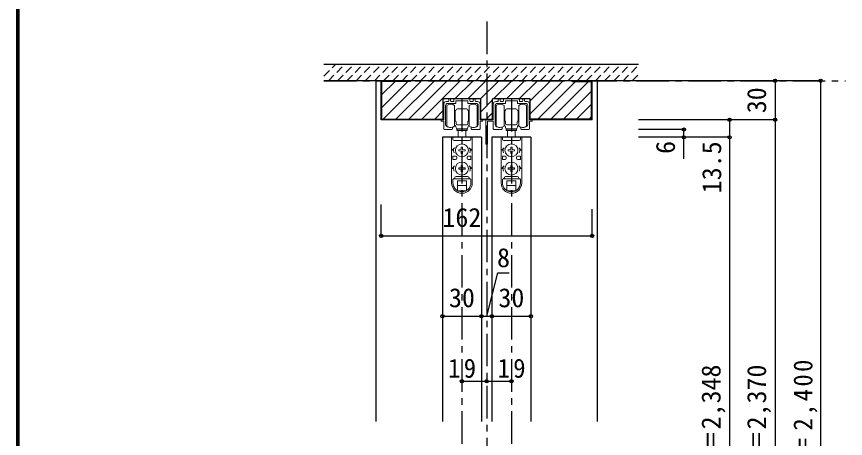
# Model space of a CAD drawing. Units: millimetres, scale not verified. Extents: x -973 to 977, y -718 to 696.
# Drawn here: x -973 to -337, y -323 to 1 of the extents above; entities that cross this region are included whole.
import ezdxf
from ezdxf.enums import TextEntityAlignment as Align

# ---------------------------------------------------------------- set-up
doc = ezdxf.new("R2010")
doc.units = ezdxf.units.MM
doc.header["$LTSCALE"] = 5
doc.header["$PDMODE"] = 32
doc.header["$PDSIZE"] = 2.5
doc.linetypes.add('CHAIN1', pattern=[8, 5, -1, 1, -1])
doc.linetypes.add('DASHED1', pattern=[1.8, 1.2, -0.6])
for name, color, linetype in [('0-1_通り芯', 4, 'CHAIN1'), ('0-4_枠', 3, 'Continuous'), ('0-6_扉', 6, 'Continuous'), ('0-B_寸法', 4, 'Continuous'), ('0-C_ハッチ', 4, 'DASHED1'), ('F-1_枠', 6, 'Continuous')]:
    doc.layers.add(name, color=color, linetype=linetype)
doc.layers.add('0-7_金物', color=7, linetype='Continuous', lineweight=18)
doc.styles.add('ＭＳ ゴシック', font='')
doc.styles.get('ＭＳ ゴシック').set_extended_font_data('MS Gothic')

# ---------------------------------------------------------------- blocks, each defined once
blk = doc.blocks.new('戸車(上吊)')
at = {"layer": '0-7_金物'}
for p, q in [((-11.601, 12.792), (-11.601, 28.792)), ((-5.601, 28.792), (-5.601, 20.792)), ((-3.501, 26.292), (-0.001, 26.292)), ((3.499, 26.292), (-0.001, 26.292)), ((5.599, 28.792), (5.599, 20.792)), ((11.599, 12.792), (11.599, 28.792)), ((-5.601, 24.792), (-5.301, 24.792)), ((-5.601, 23.292), (-5.101, 23.292)), ((-5.601, 20.792), (-5.601, 12.792)), ((-5.101, 24.592), (-5.301, 24.792)), ((-5.301, 23.292), (-5.101, 23.492)), ((-5.101, 24.792), (-5.101, 20.792)), ((-5.001, 24.792), (-5.101, 24.792)), ((-5.101, 16.792), (-5.101, 20.792)), ((4.999, 24.792), (5.099, 24.792)), ((5.099, 24.792), (5.099, 20.792)), ((5.099, 24.592), (5.299, 24.792)), ((5.299, 23.292), (5.099, 23.492)), ((5.599, 23.292), (5.099, 23.292)), ((5.099, 16.792), (5.099, 20.792)), ((5.599, 24.792), (5.299, 24.792)), ((5.599, 20.792), (5.599, 12.792)), ((-5.601, 18.292), (-5.101, 18.292)), ((-5.601, 16.792), (-5.301, 16.792)), ((-5.101, 18.092), (-5.301, 18.292)), ((-5.101, 16.992), (-5.301, 16.792)), ((-5.001, 16.792), (-5.101, 16.792)), ((-4.501, 14.792), (-4.501, 16.292)), ((-3.501, 13.792), (-0.001, 13.792)), ((3.499, 13.792), (-0.001, 13.792)), ((4.499, 14.792), (4.499, 16.292)), ((4.999, 16.792), (5.099, 16.792)), ((5.099, 18.092), (5.299, 18.292)), ((5.599, 18.292), (5.099, 18.292)), ((5.099, 16.992), (5.299, 16.792)), ((5.599, 16.792), (5.299, 16.792)), ((-4.001, 10.492), (-4.001, 9.492)), ((3.999, 10.492), (-4.001, 10.492)), ((-4.001, 9.492), (3.999, 9.492)), ((-0.001, 10.792), (-3.501, 10.792)), ((-3.001, 10.792), (-3.001, 10.492)), ((-3.001, 4.292), (-3.001, 9.492)), ((-0.001, 10.792), (3.499, 10.792)), ((2.999, 10.792), (2.999, 10.492)), ((2.999, 9.492), (2.999, 4.292)), ((3.999, 10.492), (3.999, 9.492)), ((-7.9, 4.292), (-7.9, -30.608)), ((-7.857, 4.292), (7.943, 4.292)), ((-6.9, 4.292), (-6.9, 2.792)), ((-5.9, 1.792), (5.9, 1.792)), ((6.9, 4.292), (6.9, 2.792)), ((7.9, 4.292), (7.9, -30.608)), ((-5.657, -3.708), (-7.5, -5.708)), ((-6.4, -5.708), (-7.5, -5.708)), ((-0.52, -5.188), (-2.45, -5.222)), ((-2.45, -5.222), (-2.45, -6.194)), ((-0.52, -6.227), (-2.45, -6.194)), ((-0.52, -5.188), (-0.486, -3.258)), ((-0.52, -6.227), (-0.486, -8.158)), ((0.486, -3.258), (-0.486, -3.258)), ((0.52, -5.188), (0.486, -3.258)), ((0.52, -6.227), (0.486, -8.158)), ((0.52, -5.188), (2.45, -5.222)), ((0.52, -6.227), (2.45, -6.194)), ((2.45, -6.194), (2.45, -5.222)), ((5.657, -3.708), (7.5, -5.708)), ((6.4, -5.708), (7.5, -5.708)), ((-6.9, -10.208), (-6.9, -12.708)), ((-4.9, -10.208), (-6.9, -10.208)), ((-4.9, -12.708), (-6.9, -12.708)), ((-3.9, -11.208), (-3.9, -11.708)), ((-0.486, -8.158), (0.486, -8.158)), ((3.9, -11.208), (3.9, -11.708)), ((4.9, -10.208), (6.9, -10.208)), ((4.9, -12.708), (6.9, -12.708)), ((6.9, -10.208), (6.9, -12.708)), ((-5.657, -17.708), (-7.5, -19.708)), ((-0.52, -19.188), (-0.486, -17.258)), ((0.486, -17.258), (-0.486, -17.258)), ((0.52, -19.188), (0.486, -17.258)), ((5.657, -17.708), (7.5, -19.708)), ((-6.4, -19.708), (-7.5, -19.708)), ((-0.52, -19.188), (-2.45, -19.222)), ((-2.45, -19.222), (-2.45, -20.194)), ((-0.52, -20.227), (-2.45, -20.194)), ((-0.52, -20.227), (-0.486, -22.158)), ((-0.486, -22.158), (0.486, -22.158)), ((0.52, -20.227), (0.486, -22.158)), ((0.52, -19.188), (2.45, -19.222)), ((0.52, -20.227), (2.45, -20.194)), ((2.45, -20.194), (2.45, -19.222)), ((6.4, -19.708), (7.5, -19.708)), ((-6.9, -30.608), (-6.9, -28.208)), ((-6.4, -27.708), (6.4, -27.708)), ((-4.4, -25.708), (4.4, -25.708)), ((-3.5, -29.208), (3.5, -29.208)), ((-3.5, -36.554), (-3.5, -29.208)), ((3.5, -36.554), (3.5, -29.208)), ((6.9, -30.608), (6.9, -28.208)), ((-3.5, -32.708), (3.5, -32.708)), ((-3.028, -36.808), (3.028, -36.808))]:
    blk.add_line(p, q, dxfattribs=at)
for centre in [(0, -5.708), (0, -19.708)]:
    blk.add_circle(centre, 5, dxfattribs=at)
for centre, radius, start, end in [((-8.601, 24.792), 5, 53.1301, 126.8699), ((-3.501, 25.292), 1, 90, 180), ((3.499, 25.292), 1, 0, 90), ((8.599, 24.792), 5, 53.1301, 126.8699), ((-5.001, 25.292), 0.5, 270, 0), ((4.999, 25.292), 0.5, 180, 270), ((-8.601, 16.792), 5, 233.1301, 306.8699), ((-6.501, 11.792), 2, 0, 63.25632), ((-5.001, 16.292), 0.5, 0, 90), ((-3.501, 14.792), 1, 180, 270), ((3.499, 14.792), 1, 270, 0), ((4.999, 16.292), 0.5, 90, 180), ((6.499, 11.792), 2, 116.74368, 180), ((8.599, 16.792), 5, 233.1301, 306.8699), ((-3.501, 11.792), 1, 180, 270), ((3.499, 11.792), 1, 270, 0), ((-5.9, 2.792), 1, 180, 270), ((5.9, 2.792), 1, 270, 0), ((0, -5.708), 6.4, 167.82427, 198.20996), ((0, -5.708), 6.4, 341.79004, 12.17573), ((-4.9, -11.208), 1, 0, 90), ((-4.9, -11.708), 1, 270, 0), ((4.9, -11.208), 1, 90, 180), ((4.9, -11.708), 1, 180, 270), ((0, -19.708), 6.4, 167.82427, 198.20996), ((0, -19.708), 6.4, 341.79004, 12.17573), ((0, -30.808), 7.9, 180, 0), ((-6.4, -28.208), 0.5, 90, 180), ((0, -30.608), 6.9, 180, 0), ((-6.4, -26.708), 1, 270, 0), ((-4.4, -26.708), 1, 90, 180), ((4.4, -26.708), 1, 0, 90), ((6.4, -26.708), 1, 180, 270), ((6.4, -28.208), 0.5, 0, 90)]:
    blk.add_arc(centre, radius, start, end, dxfattribs=at)
blk = doc.blocks.new('レール金具(全般)')
at = {"layer": '0-7_金物'}
for p, q in [((-10.65, 6.888), (-12, 6.888)), ((-10.15, 8.388), (-10.15, 7.388)), ((-9.15, 8.888), (-9.65, 8.888)), ((-8.65, 7.388), (-8.65, 8.388)), ((-6.65, 6.888), (-8.15, 6.888)), ((-6.15, 8.388), (-6.15, 7.388)), ((5.65, 8.888), (-5.65, 8.888)), ((-4.65, 5.688), (-4.65, 7.088)), ((4.65, 7.088), (4.65, 5.688)), ((6.15, 7.388), (6.15, 8.388)), ((8.15, 6.888), (6.65, 6.888)), ((8.65, 8.388), (8.65, 7.388)), ((9.65, 8.888), (9.15, 8.888)), ((10.15, 7.388), (10.15, 8.388)), ((12, 6.888), (10.65, 6.888)), ((-12.5, -10.898), (-12.5, 3.888)), ((-11, 5.388), (-4.95, 5.388)), ((4.95, 5.388), (11, 5.388)), ((12.5, 3.888), (12.5, -10.898)), ((-13.5, -14.612), (-7.65, -14.612)), ((-7.15, -14.112), (-7.15, -13.224)), ((7.15, -13.224), (7.15, -14.112)), ((7.65, -14.612), (13.5, -14.612))]:
    blk.add_line(p, q, dxfattribs=at)
for points in [[(-4.35, 7.388), (-0.3, 7.388), (0, 7.688), (0.3, 7.388), (4.35, 7.388)], [(-14, 4.888), (-14, -7.112), (-15.4, -7.112)], [(15.4, -7.112), (14, -7.112), (14, 4.888)], [(-15.4, -8.312), (-14, -8.312), (-14, -14.112)], [(14, -14.112), (14, -8.312), (15.4, -8.312)]]:
    blk.add_lwpolyline(points, dxfattribs=at)
for centre, radius, start, end in [((-12, 4.888), 2, 90, 180), ((-10.65, 7.388), 0.5, 270, 0), ((-9.65, 8.388), 0.5, 90, 180), ((-9.15, 8.388), 0.5, 0, 90), ((-8.15, 7.388), 0.5, 180, 270), ((-6.65, 7.388), 0.5, 270, 0), ((-5.65, 8.388), 0.5, 90, 180), ((-4.35, 7.088), 0.3, 90, 180), ((4.35, 7.088), 0.3, 360, 90), ((5.65, 8.388), 0.5, 360, 90), ((6.65, 7.388), 0.5, 180, 270), ((8.15, 7.388), 0.5, 270, 360), ((9.15, 8.388), 0.5, 90, 180), ((9.65, 8.388), 0.5, 360, 90), ((10.65, 7.388), 0.5, 180, 270), ((12, 4.888), 2, 0, 90), ((-11, 3.888), 1.5, 90, 180), ((-4.95, 5.688), 0.3, 270, 360), ((4.95, 5.688), 0.3, 180, 270), ((11, 3.888), 1.5, 0, 90), ((-15.4, -7.712), 0.6, 90, 270), ((-12.2, -10.898), 0.3, 180, 192.08406), ((-10.538, -10.542), 2, 192.08406, 228.89829), ((-8.771, -8.112), 5, 231.94944, 269.54933), ((8.771, -8.112), 5, 270.45067, 308.05056), ((10.538, -10.542), 2, 311.10171, 347.91594), ((12.2, -10.898), 0.3, 347.91594, 0), ((15.4, -7.712), 0.6, 270, 90), ((-13.5, -14.112), 0.5, 180, 270), ((-8.85, -8.112), 5, 270.45826, 285.31651), ((-7.65, -14.112), 0.5, 270, 0), ((-7.45, -13.224), 0.3, 360, 105.31651), ((7.45, -13.224), 0.3, 74.68349, 180), ((7.65, -14.112), 0.5, 180, 270), ((8.85, -8.112), 5, 254.68349, 269.54174), ((13.5, -14.112), 0.5, 270, 0)]:
    blk.add_arc(centre, radius, start, end, dxfattribs=at)
blk = doc.blocks.new('レール金物(幕板付)')
at = {"layer": '0-7_金物'}
for p, q in [((-13.092, 7.847), (-11.742, 7.847)), ((-11.242, 8.347), (-11.242, 9.347)), ((-10.742, 9.847), (-10.242, 9.847)), ((-9.742, 9.347), (-9.742, 8.347)), ((-9.242, 7.847), (-7.742, 7.847)), ((-7.242, 8.347), (-7.242, 9.347)), ((-6.742, 9.847), (4.558, 9.847)), ((-5.742, 8.047), (-5.742, 6.647)), ((3.558, 6.647), (3.558, 8.047)), ((5.058, 9.347), (5.058, 8.347)), ((5.558, 7.847), (7.058, 7.847)), ((7.558, 8.347), (7.558, 9.347)), ((8.058, 9.847), (8.558, 9.847)), ((9.058, 9.347), (9.058, 8.347)), ((9.558, 7.847), (10.908, 7.847)), ((-13.592, 4.847), (-13.592, -9.939)), ((-6.042, 6.347), (-12.092, 6.347)), ((9.908, 6.347), (3.858, 6.347)), ((11.408, -9.939), (11.408, 4.847)), ((18.508, -6.353), (18.508, -24.553)), ((-8.242, -12.265), (-8.242, -13.153)), ((6.058, -13.153), (6.058, -12.265)), ((6.437, -11.975), (7.679, -12.153)), ((17.308, -24.553), (17.308, -7.553)), ((-8.742, -13.653), (-14.592, -13.653)), ((12.408, -13.653), (6.558, -13.653))]:
    blk.add_line(p, q, dxfattribs=at)
for points in [[(3.258, 8.347), (-0.792, 8.347), (-1.092, 8.647), (-1.392, 8.347), (-5.442, 8.347)], [(-16.492, -6.153), (-15.092, -6.153), (-15.092, 5.847)], [(12.908, 5.847), (12.908, -6.153), (18.308, -6.153)], [(-15.092, -13.153), (-15.092, -7.353), (-16.492, -7.353)], [(17.108, -7.353), (12.908, -7.353), (12.908, -13.153)]]:
    blk.add_lwpolyline(points, dxfattribs=at)
for centre, radius, start, end in [((-13.092, 5.847), 2, 90, 180), ((-11.742, 8.347), 0.5, 270, 0), ((-10.742, 9.347), 0.5, 90, 180), ((-10.242, 9.347), 0.5, 0, 90), ((-9.242, 8.347), 0.5, 180, 270), ((-7.742, 8.347), 0.5, 270, 0), ((-6.742, 9.347), 0.5, 90, 180), ((-6.042, 6.647), 0.3, 270, 360), ((-5.442, 8.047), 0.3, 90, 180), ((3.258, 8.047), 0.3, 360, 90), ((3.858, 6.647), 0.3, 180, 270), ((4.558, 9.347), 0.5, 360, 90), ((5.558, 8.347), 0.5, 180, 270), ((7.058, 8.347), 0.5, 270, 360), ((8.058, 9.347), 0.5, 90, 180), ((8.558, 9.347), 0.5, 360, 90), ((9.558, 8.347), 0.5, 180, 270), ((10.908, 5.847), 2, 0, 90), ((-12.092, 4.847), 1.5, 90, 180), ((9.908, 4.847), 1.5, 0, 90), ((-16.492, -6.753), 0.6, 90, 270), ((18.308, -6.353), 0.2, 0, 90), ((-13.292, -9.939), 0.3, 180, 192.08406), ((-11.63, -9.583), 2, 192.08406, 228.89829), ((-9.863, -7.153), 5, 231.94944, 270), ((-9.95, -7.112), 5.042, 270.99736, 285.28454), ((-8.542, -12.265), 0.3, 360, 105.31651), ((6.358, -12.265), 0.3, 74.68349, 180), ((7.679, -7.153), 5, 270, 308.05056), ((9.446, -9.583), 2, 311.10171, 347.91594), ((11.108, -9.939), 0.3, 347.91594, 0), ((17.108, -7.553), 0.2, 360, 90), ((-14.592, -13.153), 0.5, 180, 270), ((-8.742, -13.153), 0.5, 270, 0), ((6.558, -13.153), 0.5, 180, 270), ((12.408, -13.153), 0.5, 270, 360), ((17.908, -24.553), 0.6, 180, 0)]:
    blk.add_arc(centre, radius, start, end, dxfattribs=at)

msp = doc.modelspace()

# ---------------------------------------------------------------- linework, layer by layer
at = {"layer": '0-1_通り芯'}
for p, q in [((-612.347, -2.5), (-612.347, -582.904)), ((-737.347, -48), (-336.847, -48)), ((-631.347, -62), (-631.347, -555.5)), ((-593.347, -62), (-593.347, -555.5))]:
    msp.add_line(p, q, dxfattribs=at)
at = {"layer": '0-4_枠', "color": 4}
for p, q in [((-697.347, -48), (-693.347, -48)), ((-697.347, -48), (-697.347, -309.949)), ((-527.347, -48), (-531.347, -48)), ((-527.347, -309.949), (-527.347, -48))]:
    msp.add_line(p, q, dxfattribs=at)
at = {"layer": '0-4_枠'}
for p, q in [((-531.347, -48), (-693.347, -48)), ((-693.347, -78), (-693.347, -48)), ((-670.847, -48.5), (-692.847, -48.5)), ((-692.847, -77.5), (-692.847, -48.5)), ((-670.847, -48), (-670.847, -48.5)), ((-546.347, -48.5), (-546.347, -48)), ((-546.347, -48.5), (-531.847, -48.5)), ((-531.847, -77.5), (-531.847, -48.5)), ((-531.347, -78), (-531.347, -48)), ((-645.747, -78), (-645.747, -62)), ((-616.947, -62), (-645.747, -62)), ((-616.947, -78), (-616.947, -62)), ((-607.747, -78), (-607.747, -62)), ((-645.747, -78), (-693.347, -78)), ((-692.847, -77.5), (-645.747, -77.5)), ((-616.947, -77.5), (-607.747, -77.5)), ((-607.747, -78), (-616.947, -78)), ((-531.847, -77.5), (-578.947, -77.5)), ((-531.347, -78), (-578.947, -78))]:
    msp.add_line(p, q, dxfattribs=at)
msp.add_lwpolyline([(-578.947, -78), (-578.947, -62), (-607.747, -62)], dxfattribs=at)
at = {"layer": '0-6_扉'}
for p, q in [((-616.347, -91.5), (-646.347, -91.5)), ((-646.347, -91.5), (-646.347, -309.949)), ((-616.347, -91.5), (-616.347, -309.949)), ((-578.347, -91.5), (-608.347, -91.5)), ((-608.347, -91.5), (-608.347, -309.949)), ((-578.347, -91.5), (-578.347, -309.949))]:
    msp.add_line(p, q, dxfattribs=at)
at = {"layer": '0-B_寸法', "color": 2}
for p, q in [((-495.847, -35.5), (-737.347, -35.5)), ((-495.847, -48), (-737.347, -48))]:
    msp.add_line(p, q, dxfattribs=at)
at = {"layer": '0-B_寸法', "linetype": 'DASHED1'}
for p, q in [((-737.347, -44.395), (-728.452, -35.5)), ((-733.881, -48), (-721.381, -35.5)), ((-726.81, -48), (-714.31, -35.5)), ((-719.739, -48), (-707.239, -35.5)), ((-712.668, -48), (-700.168, -35.5)), ((-705.596, -48), (-693.096, -35.5)), ((-698.525, -48), (-686.025, -35.5)), ((-691.454, -48), (-678.954, -35.5)), ((-684.383, -48), (-671.883, -35.5)), ((-677.312, -48), (-664.812, -35.5)), ((-670.241, -48), (-657.741, -35.5)), ((-663.17, -48), (-650.67, -35.5)), ((-656.099, -48), (-643.599, -35.5)), ((-649.028, -48), (-636.528, -35.5)), ((-641.957, -48), (-629.457, -35.5)), ((-634.886, -48), (-622.386, -35.5)), ((-627.815, -48), (-615.315, -35.5)), ((-620.744, -48), (-608.244, -35.5)), ((-613.673, -48), (-601.173, -35.5)), ((-606.601, -48), (-594.101, -35.5)), ((-599.53, -48), (-587.03, -35.5)), ((-592.459, -48), (-579.959, -35.5)), ((-585.388, -48), (-572.888, -35.5)), ((-578.317, -48), (-565.817, -35.5)), ((-571.246, -48), (-558.746, -35.5)), ((-564.175, -48), (-551.675, -35.5)), ((-557.104, -48), (-544.604, -35.5)), ((-550.033, -48), (-537.533, -35.5)), ((-542.962, -48), (-530.462, -35.5)), ((-535.891, -48), (-523.391, -35.5)), ((-528.82, -48), (-516.32, -35.5)), ((-521.749, -48), (-509.249, -35.5)), ((-514.678, -48), (-502.178, -35.5)), ((-507.607, -48), (-495.847, -36.24)), ((-500.535, -48), (-495.847, -43.312))]:
    msp.add_line(p, q, dxfattribs=at)
at = {"layer": '0-B_寸法'}
for p, q in [((-355.847, -48), (-495.847, -48)), ((-390.847, -48), (-390.847, -555.5)), ((-355.847, -567.5), (-355.847, -48)), ((-390.847, -78), (-495.847, -78)), ((-425.847, -78), (-425.847, -555.5)), ((-460.847, -85.5), (-495.847, -85.5)), ((-460.847, -107.945), (-460.847, -85.5)), ((-425.847, -91.5), (-495.847, -91.5)), ((-693.347, -167.304), (-693.347, -143.246)), ((-531.347, -167.304), (-531.347, -146.746)), ((-693.347, -167.304), (-531.347, -167.304)), ((-646.347, -229), (-578.347, -229)), ((-631.347, -279), (-612.347, -279)), ((-612.347, -279), (-593.347, -279))]:
    msp.add_line(p, q, dxfattribs=at)
msp.add_lwpolyline([(-612.347, -229), (-603.784, -195.697), (-594.999, -195.697)], dxfattribs=at)
at = {"layer": '0-B_寸法', "color": 7}
for p in [(-390.847, -48), (-355.847, -48), (-425.847, -78), (-390.847, -78), (-460.847, -85.5), (-460.847, -91.5), (-425.847, -91.5), (-693.347, -167.304), (-531.347, -167.304), (-646.347, -229), (-616.347, -229), (-608.347, -229), (-578.347, -229), (-631.347, -279), (-612.347, -279), (-593.347, -279)]:
    msp.add_point(p, dxfattribs=at)
at = {"layer": '0-C_ハッチ', "linetype": 'Continuous'}
for p, q in [((-692.847, -48.774), (-692.573, -48.5)), ((-692.847, -58.673), (-682.674, -48.5)), ((-692.847, -68.573), (-672.774, -48.5)), ((-691.875, -77.5), (-662.375, -48)), ((-681.975, -77.5), (-652.475, -48)), ((-672.076, -77.5), (-642.576, -48)), ((-662.176, -77.5), (-632.676, -48)), ((-636.777, -62), (-622.777, -48)), ((-626.877, -62), (-612.877, -48)), ((-616.962, -61.985), (-602.978, -48)), ((-607.078, -62), (-593.078, -48)), ((-597.179, -62), (-583.179, -48)), ((-587.279, -62), (-573.279, -48)), ((-578.947, -63.567), (-563.38, -48)), ((-578.947, -73.467), (-553.847, -48.367)), ((-544.081, -48.5), (-573.081, -77.5)), ((-563.181, -77.5), (-534.181, -48.5)), ((-553.282, -77.5), (-531.847, -56.065)), ((-616.947, -71.869), (-607.747, -62.669)), ((-543.382, -77.5), (-531.847, -65.965)), ((-652.277, -77.5), (-645.747, -70.97)), ((-612.679, -77.5), (-607.747, -72.568)), ((-533.483, -77.5), (-531.847, -75.864))]:
    msp.add_line(p, q, dxfattribs=at)
at = {"layer": 'F-1_枠'}
for p, q in [((-973.347, 695.833), (-973.347, -700.833)), ((-972.514, 695.833), (-972.514, -700.833)), ((-971.68, 695.833), (-971.68, -700.833))]:
    msp.add_line(p, q, dxfattribs=at)

# ---------------------------------------------------------------- block references
at = {"layer": '0-7_金物'}
for name, p in [('レール金具(全般)', (-631.347, -70.888)), ('戸車(上吊)', (-631.346, -95.792)), ('戸車(上吊)', (-593.346, -95.792))]:
    msp.add_blockref(name, p, dxfattribs=at)
at = {"layer": '0-7_金物', "xscale": -1}
msp.add_blockref('レール金物(幕板付)', (-594.439, -71.847), dxfattribs=at)

# ---------------------------------------------------------------- texts
at = {"layer": '0-B_寸法', "color": 7, "style": 'ＭＳ ゴシック'}
for s, p in [('30', (-393.347, -73)), ('6', (-463.347, -104.257)), ('13.5', (-427.847, -134.5)), ('ＤＨ＝2,348', (-428.347, -375.992)), ('枠内＝2,370', (-393.347, -375.992))]:
    msp.add_text(s, height=14.66, rotation=90, dxfattribs=at).set_placement(p, align=Align.BOTTOM_LEFT)
for s, p in [('162', (-646.347, -164.804)), ('8', (-604.391, -195.697)), ('30', (-641.347, -226.5)), ('30', (-603.347, -226.5))]:
    msp.add_text(s, height=14.66, dxfattribs=at).set_placement(p, align=Align.BOTTOM_LEFT)
at = {"layer": '0-B_寸法', "color": 7, "char_height": 14.66, "attachment_point": 7, "style": 'ＭＳ ゴシック'}
for insert in [(-641.972, -276.5), (-603.972, -276.5)]:
    msp.add_mtext('\\T1.27;\\W0.95;19', dxfattribs=dict(at, insert=insert))
at = {"layer": '0-B_寸法', "color": 7, "insert": (-358.347, -384.742), "char_height": 14.66, "attachment_point": 7, "rotation": 90, "style": 'ＭＳ ゴシック'}
msp.add_mtext('\\T1.19;\\W0.95;枠外＝2,400', dxfattribs=at)

doc.saveas('drawing.dxf')
